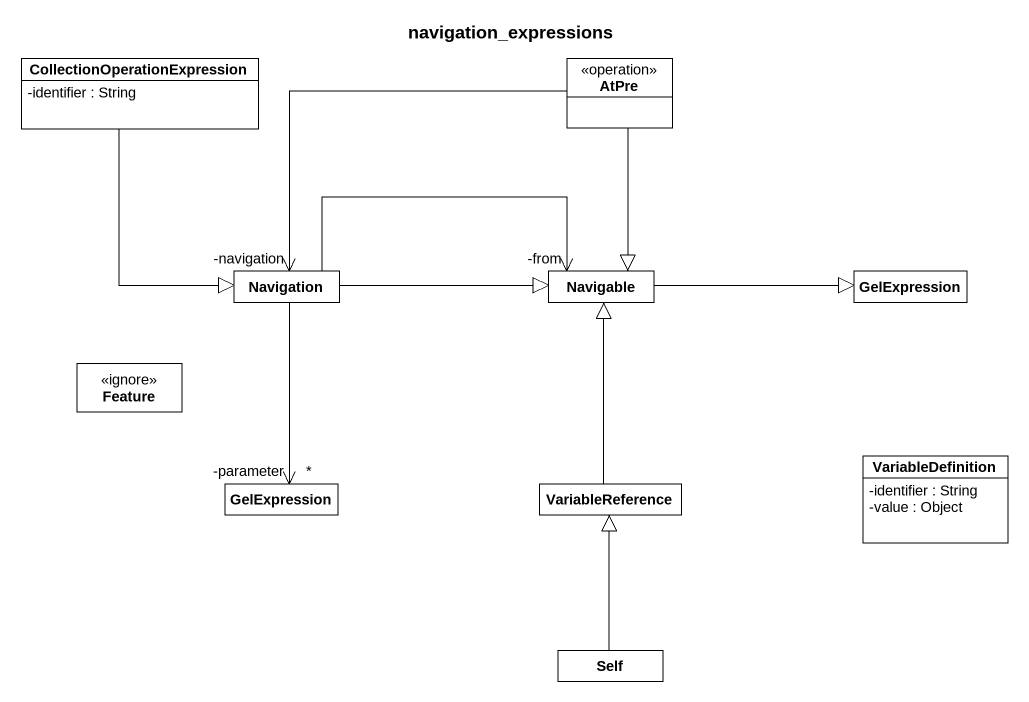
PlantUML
@startuml
title navigation_expressions
hide circle
hide empty members
skinparam classAttributeIconSize 0
class "CollectionOperationExpression" as CollectionOperationExpressio {
  -identifier : String
}
class AtPre <<operation>>
class Navigation
class Navigable
class GelExpression
class Feature <<ignore>>
class VariableDefinition {
  -identifier : String
  -value : Object
}
class "GelExpression" as GelExpression_2
class VariableReference
class Self
CollectionOperationExpressio --|> Navigation
AtPre -left-> "-navigation" Navigation
AtPre --|> Navigable
Navigation -right-> "-from" Navigable
Navigation -right-|> Navigable
Navigation --> "-parameter\n*" GelExpression_2
Navigable -right-|> GelExpression
VariableReference -up-|> Navigable
Self -up-|> VariableReference
@enduml
